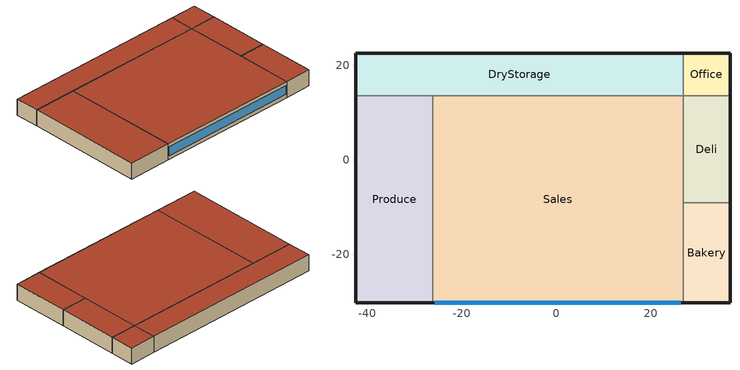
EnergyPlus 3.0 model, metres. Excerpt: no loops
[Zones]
Office
 floor ground (ext-slab): 36.79,22.55 36.79,13.58 26.89,13.58 26.89,22.55 z0
 wall outside (ext-Walls): 36.79,13.58 36.79,22.55 26.89,22.55 z0:6.1
 wall to DryStorage (int-Walls): 26.89,22.55 26.89,13.58 z0:6.1
 wall to Deli (int-Walls): 26.89,13.58 36.79,13.58 z0:6.1
 roof outside (Roofs): 26.89,22.55 26.89,13.58 36.79,13.58 36.79,22.55 z6.1
DryStorage
 floor ground (ext-slab): 26.89,22.55 26.89,13.58 -42.4,13.58 -42.4,22.55 z0
 wall outside (ext-walls): 26.89,22.55 -42.4,22.55 -42.4,13.58 z0:6.1
 wall to Produce (int-walls): -42.4,13.58 -26.17,13.58 z0:6.1
 wall to Sales (int-walls): -26.17,13.58 26.89,13.58 z0:6.1
 roof outside (roofs): -42.4,22.55 -42.4,13.58 26.89,13.58 26.89,22.55 z6.1
Deli
 floor ground (ext-slab): 36.79,13.58 36.79,-9.13 26.89,-9.13 26.89,13.58 z0
 wall outside (ext-walls): 36.79,-9.13 36.79,13.58 z0:6.1
 wall to Bakery (int-walls): 26.89,-9.13 36.79,-9.13 z0:6.1
 wall to Sales (int-walls): 26.89,13.58 26.89,-9.13 z0:6.1
 roof outside (roofs): 26.89,13.58 26.89,-9.13 36.79,-9.13 36.79,13.58 z6.1
Sales
 floor ground (ext-slab): 26.89,13.58 26.89,-30.24 -26.17,-30.24 -26.17,13.58 z0
 wall outside (ext-walls): -26.17,-30.24 26.89,-30.24 z0:6.1
 wall to Produce (int-walls): -26.17,13.58 -26.17,-30.24 z0:6.1
 wall to Bakery (int-walls): 26.89,-30.24 26.89,-9.13 z0:6.1
 window (window_south): -25.69,-30.24 26.41,-30.24 z1.37:4.73
 roof outside (roofs): -26.17,13.58 -26.17,-30.24 26.89,-30.24 26.89,13.58 z6.1
Produce
 floor ground (ext-slab): -26.17,13.58 -26.17,-30.24 -42.4,-30.24 -42.4,13.58 z0
 wall outside (ext-walls): -42.4,13.58 -42.4,-30.24 -26.17,-30.24 z0:6.1
 roof outside (roofs): -42.4,13.58 -42.4,-30.24 -26.17,-30.24 -26.17,13.58 z6.1
Bakery
 floor ground (ext-slab): 36.79,-9.13 36.79,-30.24 26.89,-30.24 26.89,-9.13 z0
 wall outside (ext-walls): 26.89,-30.24 36.79,-30.24 36.79,-9.13 z0:6.1
 roof outside (roofs): 26.89,-9.13 26.89,-30.24 36.79,-30.24 36.79,-9.13 z6.1
[Building]
Benchmark Supermarket New V 1.0_3.0: North Axis=0; Terrain=City; Loads Convergence Tolerance Value=0.04; Temperature Convergence Tolerance Value=0.2; Solar Distribution=FullInteriorAndExterior; Maximum Number of Warmup Days=25
[Site:Location]
HOUSTON_TX_USA TMY2-12960: Latitude {deg}=29.98; Longitude {deg}=-95.37; Time Zone {hr}=-6; Elevation {m}=33
[Site:GroundTemperature:BuildingSurface]
20.42, 20.44, 20.47, 20.52, 20.56, 20.61, 20.63, 20.64, 20.69, 20.7, 20.7, 20.7
[Site:WaterMainsTemperature]
Calculation Method=CORRELATION; Annual Average Outdoor Air Temperature {C}=19.99; Maximum Difference In Monthly Average Outdoor Air Temperatures {deltaC}=17.1
[SizingPeriod:DesignDay] Barometric Pressure {Pa}=100929; Rain Indicator=0; Snow Indicator=0; Day of Month=21; Daylight Saving Time Indicator=0; Humidity Indicating Type=WetBulb
Name | Maximum Dry-Bulb Temperature {C} | Daily Temperature Range {deltaC} | Humidity Indicating Conditions at Maximum Dry-Bulb | Wind Speed {m/s} | Wind Direction {deg} | Sky Clearness | Month | Day Type
HOUSTON Ann Htg 99.6% Condns DB | -2.4 | 0 | -2.4 | 2.7 | 0 | 0 | 1 | WinterDesignDay
HOUSTON Ann Clg .4% Condns DB=>MWB | 36.1 | 10.6 | 24.9 | 3.7 | 170 | 1 | 7 | SummerDesignDay
[WindowMaterial:Glazing] Optical Data Type=SpectralAverage; Thickness=0.003; Infrared Transmittance at Normal Incidence=0; Front Side Infrared Hemispherical Emissivity=0.999; Back Side Infrared Hemispherical Emissivity=0.999; Dirt Correction Factor for Solar and Visible Transmittance=1; Solar Diffusing=No
Name | Solar Transmittance at Normal Incidence | Front Side Solar Reflectance at Normal Incidence | Back Side Solar Reflectance at Normal Incidence | Visible Transmittance at Normal Incidence | Front Side Visible Reflectance at Normal Incidence | Back Side Visible Reflectance at Normal Incidence | Conductivity
Theoretical Glass [58] | 0.2374 | 0.7126 | 0.7126 | 0.2512 | 0.6988 | 0.6988 | 3.3687
Theoretical Glass [63] | 0.3461 | 0.6039 | 0.6039 | 0.4573 | 0.4927 | 0.4927 | 299.383
[Material]
Name | Roughness | Thickness | Conductivity | Density | Specific Heat | Thermal Absorptance | Solar Absorptance | Visible Absorptance | Thickness {m} | Conductivity {W/m-K} | Density {kg/m3} | Specific Heat {J/kg-K}
Roof Membrane | VeryRough | 0.0095 | 0.16 | 1121.29 | 1460 | 0.9 | 0.7 | 0.7
Roof Insulation | MediumRough | 0.125 | 0.049 | 265 | 836.8 | 0.9 | 0.7 | 0.7
Metal Decking | MediumSmooth | 0.0015 | 45.006 | 7680 | 418.4 | 0.9 | 0.7 | 0.3
GP01 1/2 GYPSUM | Smooth | 0.0127 | 0.16 | 800 | 1090 | 0.9 | 0.7 | 0.5
1IN Stucco | Smooth | 0.0253 | 0.6918 | 1858 | 837 | 0.9 | 0.92 | 0.92
8IN Concrete HW | MediumRough | 0.2033 | 1.7296 | 2243 | 837 | 0.9 | 0.65 | 0.65
1/2IN Gypsum; 1/2IN Gypsum Top; 1/2IN Gypsum Bottom | Smooth | 0.0127 | 0.16 | 784.9 | 830 | 0.9 | 0.92 | 0.92
MAT-CC05 8 HW CONCRETE | Rough | 0.2032 | 1.311 | 2240 | 836.8 | 0.9 | 0.7 | 0.7
Floor Insulation | MediumRough | 0.0302 | 0.045 | 265 | 836.8 | 0.9 | 0.7 | 0.7
AtticFloor Insulation | MediumRough | 0.2379 | 0.049 | 265 | 836.8 | 0.9 | 0.7 | 0.7
METAL Door Medium 18Ga_1; METAL Door Medium 18Ga_2 | Smooth | 0.0013 | 45.3149 | 7833.03 | 502.08 | 0.8 | 0.5 | 0.5
Std Wood 6inch | MediumSmooth |  |  |  |  | 0.9 | 0.7 | 0.7 | 0.15 | 0.12 | 540 | 1210
Std AC02 | MediumSmooth |  |  |  |  | 0.9 | 0.7 | 0.2 | 0.0127 | 0.057 | 288 | 1339
Std MAT-CC05 4  MW CONCRETE | Rough |  |  |  |  | 0.9 | 0.7 | 0.2 | 0.1 | 0.858 | 1968 | 836.8
Std PW05 | MediumSmooth |  |  |  |  | 0.9 | 0.78 | 0.78 | 0.0191 | 0.115 | 545 | 1213
Std Steel_Brown_Regular | Smooth |  |  |  |  | 0.9 | 0.92 | 0.92 | 0.0015 | 44.9696 | 7689 | 418
[Material:NoMass]
Name | Roughness | Thermal Resistance {(m2-K)/W} | Thermal Absorptance | Solar Absorptance | Visible Absorptance | Thermal Resistance {m2-K/W}
CP02 CARPET PAD | VeryRough | 0.2165 | 0.9 | 0.7 | 0.8
AIR | Smooth | 0.2515 | 0.8 | 0.5 | 0.5
AIR [1] | Smooth | 0.1214 | 0.8 | 0.5 | 0.5
Std CP02 CARPET PAD | VeryRough |  | 0.9 | 0.7 | 0.8 | 0.21648
MAT-AIR-WALL | Rough |  | 0.9 | 0.7 |  | 0.207949
Std Opaque Door panel_con; Std Opaque Door panel_semi | MediumRough |  | 0.9 | 0.7 | 0.7 | 0.12327
Std Overhead Door Panel | MediumRough |  | 0.9 | 0.7 | 0.7 | 0.255345
[Construction]
InteriorFurnishings: Std Wood 6inch
INT-FLOOR-UNDERSIDE: Std CP02 CARPET PAD, Std MAT-CC05 4  MW CONCRETE
INT-FLOOR-SLAB: Std MAT-CC05 4  MW CONCRETE
DropCeiling: Std AC02
Sloped_Metal_Roof: Std Steel_Brown_Regular, Std PW05
Gable_Wall: Std PW05
AIR-WALL: MAT-AIR-WALL
Std Swinging Door_con: Std Opaque Door panel_con
Std Swinging Door_semi: Std Opaque Door panel_semi
Std Overhead Door: Std Overhead Door Panel
window_south; window_east; window_north; window_west: Theoretical Glass [58]
window_SkylightConst: Theoretical Glass [63]
roofs: Roof Membrane, Roof Insulation, Metal Decking
int-walls: GP01 1/2 GYPSUM, GP01 1/2 GYPSUM
ext-walls: 1IN Stucco, 8IN Concrete HW, 1/2IN Gypsum
ext-slab: MAT-CC05 8 HW CONCRETE, CP02 CARPET PAD
exposed-floor: Floor Insulation, MAT-CC05 8 HW CONCRETE, CP02 CARPET PAD
attic-floor: 1/2IN Gypsum Top, AtticFloor Insulation, 1/2IN Gypsum Bottom
door: METAL Door Medium 18Ga_1, AIR, METAL Door Medium 18Ga_2
non-swinging-door: METAL Door Medium 18Ga_1, AIR [1], METAL Door Medium 18Ga_2
[ComponentCost:LineItem] Line Item Type=Construction
Name | Item | Cost per Area {$/m2} | Cost per Area
Interior Furnishings | InteriorFurnishings | 1
Interior Floor | INT-FLOOR-UNDERSIDE | 15
Interior Floor Slab | INT-FLOOR-SLAB | 35
Drop Ceiling | DropCeiling | 10
Sloped Metal Roof | Sloped_Metal_Roof | 1
Gable Wall | Gable_Wall | 1
Air Wall | AIR-WALL | 1
Swinging Door Conditioned | Std Swinging Door_con | 1
Swinging Door Semi-conditioned | Std Swinging Door_semi | 1
Overhead Door | Std Overhead Door | 1
south:window_south | window_south |  | 181.107
east:window_east | window_east |  | 181.107
north:window_north | window_north |  | 181.107
west:window_west | window_west |  | 181.107
SkylightConst:window_SkylightConst | window_SkylightConst |  | 205.748
roofs:roofs | roofs |  | 34.3904
int-walls:int-walls | int-walls |  | 1
ext-walls:ext-walls | ext-walls |  | 28.9309
ext-slab:ext-slab | ext-slab |  | 560.787
exposed-floor:exposed-floor | exposed-floor |  | 31.4246
attic-floor:attic-floor | attic-floor |  | 15.0182
door:door | door |  | 1
non-swinging-door:non-swinging-door | non-swinging-door |  | 1
[Zone] Type=1; Multiplier=1; Ceiling Height=6.096; Part of Total Floor Area=Yes
Name | Volume
Office | 541.72
DryStorage | 3792.03
Deli | 1370.24
Sales | 14176.6
Produce | 4337.61
Bakery | 1274.65
[InternalMass] Construction=InteriorFurnishings
Name | Zone | Surface Area
Office_InternalMass_1 | Office | 177.6835
DryStorage_InternalMass_1 | DryStorage | 1243.78
Deli_InternalMass_1 | Deli | 449.4372
Sales_InternalMass_1 | Sales | 4649.88
Produce_InternalMass_1 | Produce | 1422.73
Bakery_InternalMass_1 | Bakery | 418.0818
[ZoneInfiltration] Schedule=INFIL_HALF_ON_SCH; Design Volume Flow Rate Calculation Method=Flow/Zone; Constant Term Coefficient=1; Temperature Term Coefficient=0; Velocity Term Coefficient=0; Velocity Squared Term Coefficient=0
Name | Zone | Design Flow Rate {m3/s}
Office_Infiltration | Office | 0.0617
DryStorage_Infiltration | DryStorage | 0.3371
Deli_Infiltration | Deli | 0.1104
Sales_Infiltration | Sales | 0.7876
Produce_Infiltration | Produce | 0.3253
Bakery_Infiltration | Bakery | 0.1204
[People] Schedule=BLDG_OCC_SCH; Number of People Calculation Method=People; Fraction Radiant=0.3; User Specified Sensible Fraction=AUTOCALCULATE; Activity Level Schedule=ACTIVITY_SCH; Enable ASHRAE 55 Comfort Warnings=No; MRT Calculation=ZoneAveraged; Work Efficiency Schedule=WORK_EFF_SCH; Clothing Schedule=CLOTHING_SCH; Air Velocity Schedule=AIR_VELO_SCH; Thermal Comfort Report=FANGER
Name | Zone | Number of People
Office | Office | 4.7797
DryStorage | DryStorage | 22.3258
Deli | Deli | 19.3483
Sales | Sales | 200.1773
Produce | Produce | 61.2485
Bakery | Bakery | 17.9984
[Lights] Schedule=BLDG_LIGHT_SCH; Design Level Calculation Method=LightingLevel; Return Air Fraction=0; Fraction Radiant=0.7; Fraction Visible=0.2; Fraction Replaceable=1; Return Air Fraction is Calculated from Plenum Temperature=No
Name | Zone | Design Level {W}
Office_Lights | Office | 1051.89
DryStorage_Lights | DryStorage | 5354.47
Deli_Lights | Deli | 4110.1
Sales_Lights | Sales | 42523.1
Produce_Lights | Produce | 13010.9
Bakery_Lights | Bakery | 3823.36
[ElectricEquipment] Schedule=BLDG_EQUIP_SCH; Design Level Calculation Method=EquipmentLevel; Fraction Latent=0; Fraction Radiant=0.5; Fraction Lost=0
Name | Zone | Design Level {W}
Office_MiscPlug_Equip | Office | 716.9528
DryStorage_MiscPlug_Equip | DryStorage | 5018.65
Deli_MiscPlug_Equip | Deli | 12089.9
Sales_MiscPlug_Equip | Sales | 12508.2
Produce_MiscPlug_Equip | Produce | 3827.14
Bakery_MiscPlug_Equip | Bakery | 5623.2
[GasEquipment] Schedule=BLDG_EQUIP_SCH; Design Level Calculation Method=EquipmentLevel; Fraction Latent=0; Fraction Radiant=0.5; Fraction Lost=0
Name | Zone | Design Level {W}
Deli_MiscGas_Equip | Deli | 6044.93
Bakery_MiscGas_Equip | Bakery | 11246.4
[AvailabilityManager:NightCycle] Availability Schedule=Always_On; Fan Schedule=HVACOperationSchd; Control Type {CycleOnAny | CycleOnControlZone | CycleOnAnyZoneFansOnly}=CycleOnAny; Thermostat Tolerance {delta C}=1; Cycling Run Time {s}=1800
PSZ-AC:1 Availability Manager; PSZ-AC:2 Availability Manager; PSZ-AC:3 Availability Manager; PSZ-AC:4 Availability Manager; PSZ-AC:5 Availability Manager; PSZ-AC:6 Availability Manager
[Exterior:Lights]
Exterior Facade Lighting: Schedule=ALWAYS_ON; Design Level=4330.15; Control Option=AstronomicalClock
[UtilityCost:Tariff]
Name | Output Meter | Conversion Factor Choice | Season Schedule | Demand Window Length | Monthly Charge or Variable | Group
ReliantEnergy_PTB-LGS_LargeGeneral | Electricity:Facility | kWh | ReliantEnergySeasonSched | HalfHour | 2936.2 | Comm Elect
ReliantEnergy_PTB-MGS_MiscGeneral | Electricity:Facility | kWh | ReliantEnergySeasonSched | HalfHour | 18.82 | Comm Elect
TX_EIAMonthlyRateGas | Gas:Facility | MCF |  |  | 0 | Comm Gas
[UtilityCost:Charge:Simple]
Name | Charge Variable | Tariff | Source Variable | Season | Category Variable | Cost per Unit Value or Variable
 | SummerFuelEnergyCharge | ReliantEnergy_PTB-LGS_LargeGeneral | totalEnergy | Summer | EnergyCharges | 0.0823
 | WinterFuelEnergyCharge | ReliantEnergy_PTB-LGS_LargeGeneral | totalEnergy | Winter | EnergyCharges | 0.0485
 | TaxofEightPtTwoFivePercent | ReliantEnergy_PTB-LGS_LargeGeneral | SubTotal | Annual | Taxes | 0.0825
 | SummerFuelEnergyCharge | ReliantEnergy_PTB-MGS_MiscGeneral | totalEnergy | Summer | EnergyCharges | 0.0823
 | WinterFuelEnergyCharge | ReliantEnergy_PTB-MGS_MiscGeneral | totalEnergy | Winter | EnergyCharges | 0.0485
 | TaxofEightPtTwoFivePercent | ReliantEnergy_PTB-MGS_MiscGeneral | SubTotal | Annual | Taxes | 0.0825
 | MonthlyRateGasCharge | TX_EIAMonthlyRateGas | totalEnergy | Annual | EnergyCharges | TX_MonthlyGasRates
 | TaxofEightPtTwoFivePercent | TX_EIAMonthlyRateGas | SubTotal | Annual | Taxes | 0.0825
[UtilityCost:Charge:Block]
Name | Charge Variable | Tariff | Source Variable | Season | Category Variable | Block Size Multiplier Value or Variable | Block Size 1 Value or Variable | Block 1 Cost per Unit Value or Variable | Block Size 2 Value or Variable | Block 2 Cost per Unit Value or Variable | Block Size 3 Value or Variable | Block 3 Cost per Unit Value or Variable
 | SummerBaseEnergycharge | ReliantEnergy_PTB-LGS_LargeGeneral | TotalEnergy | Summer | EnergyCharges | TotalDemand | 295 | 0.0249 | remaining | 0.0048
 | AnnualDemandCharge | ReliantEnergy_PTB-LGS_LargeGeneral | TotalDemand | Annual | DemandCharges |  | 400 | 0 | remaining | 6.14
 | SummerBaseEnergycharge | ReliantEnergy_PTB-MGS_MiscGeneral | TotalEnergy | Summer | EnergyCharges | TotalDemand | 125 | 0.0521 | 170 | 0.0317 | remaining | 0.0055
 | SummerBaseEnergycharge | ReliantEnergy_PTB-MGS_MiscGeneral | TotalEnergy | Summer | EnergyCharges | TotalDemand | 125 | 0.0504 | 170 | 0.0317 | remaining | 0.0055
 | AnnualDemandCharge | ReliantEnergy_PTB-MGS_MiscGeneral | TotalDemand | Annual | DemandCharges | TotalDemand | 10 | 0 | remaining | 3.04
[UtilityCost:Qualify] Variable=TotalDemand; Threshold Value or Variable=400; Season=Annual; Threshold Test=Count
Name | Tariff | Qualify Type | Number of Months
MinDemand400kw | ReliantEnergy_PTB-LGS_LargeGeneral | Minimum | 12
MaxDemand400kw | ReliantEnergy_PTB-MGS_MiscGeneral | Maximum | 1
[UtilityCost:Variable]
TX_MonthlyGasRates: Tariff=TX_EIAMonthlyRateGas; January Value=7.87; February Value=7.73; March Value=7.41; April Value=7.86; May Value=8.05; June Value=8.75; July Value=8.21; August Value=8.34; September Value=8.04; October Value=7.65; November Value=8.24; December Value=7.99
[Schedule:Compact]
ALWAYS_ON: Through: 12/31, For: AllDays, Until: 24:00, 1
HVACOperationSchd: Through: 12/31, For: Weekdays SummerDesignDay, Until: 06:00, 0, Until: 22:00, 1, Until: 24:00, 0, For: Saturday WinterDesignDay, Until: 06:00, 0, Until: 22:00, 1, Until: 24:00, 0, For: Sunday Holidays AllOtherDays, Until: 06:00, 0, Until: 22:00, 1, Until: 24:00, 0
BLDG_LIGHT_SCH: Through: 12/31, For: Weekdays, Until: 06:00, 0.05, Until: 08:00, 0.2, Until: 09:00, 0.5, Until: 18:00, 0.9, Until: 20:00, 0.6, Until: 21:00, 0.5, Until: 22:00, 0.2, Until: 24:00, 0.05, For: Saturday, Until: 06:00, 0.05, Until: 08:00, 0.1, Until: 09:00, 0.3, Until: 10:00, 0.6, Until: 18:00, 0.9, Until: 19:00, 0.5, Until: 21:00, 0.3, Until: 22:00, 0.1, Until: 24:00, 0.05, For: SummerDesignDay, Until: 24:00, 1, For: WinterDesignDay, Until: 24:00, 0, For: Sunday Holidays AllOtherDays, Until: 06:00, 0.05, Until: 10:00, 0.1, Until: 12:00, 0.4, Until: 17:00, 0.6, Until: 18:00, 0.4, Until: 22:00, 0.2, Until: 24:00, 0.05
BLDG_OCC_SCH: Through: 12/31, For: Weekdays, Until: 06:00, 0, Until: 08:00, 0.1, Until: 09:00, 0.2, Until: 11:00, 0.5, Until: 15:00, 0.7, Until: 16:00, 0.8, Until: 17:00, 0.7, Until: 19:00, 0.5, Until: 22:00, 0.3, Until: 24:00, 0, For: SummerDesignDay, Until: 24:00, 1, For: Saturday, Until: 06:00, 0, Until: 08:00, 0.1, Until: 09:00, 0.2, Until: 10:00, 0.5, Until: 11:00, 0.6, Until: 17:00, 0.8, Until: 18:00, 0.6, Until: 21:00, 0.2, Until: 22:00, 0.1, Until: 24:00, 0, For: WinterDesignDay, Until: 24:00, 0, For: Sunday Holidays AllOtherDays, Until: 06:00, 0, Until: 10:00, 0.1, Until: 12:00, 0.2, Until: 17:00, 0.4, Until: 18:00, 0.2, Until: 22:00, 0.1, Until: 24:00, 0
BLDG_EQUIP_SCH: Through: 12/31, For: Weekdays, Until: 06:00, 0.2, Until: 08:00, 0.4, Until: 09:00, 0.7, Until: 18:00, 0.9, Until: 20:00, 0.8, Until: 21:00, 0.7, Until: 22:00, 0.4, Until: 24:00, 0.2, For: Saturday, Until: 06:00, 0.15, Until: 08:00, 0.3, Until: 09:00, 0.5, Until: 10:00, 0.8, Until: 18:00, 0.9, Until: 19:00, 0.7, Until: 21:00, 0.5, Until: 22:00, 0.3, Until: 24:00, 0.15, For: SummerDesignDay, Until: 24:00, 1, For: WinterDesignDay, Until: 24:00, 0, For: Sunday Holidays AllOtherDays, Until: 06:00, 0.15, Until: 10:00, 0.3, Until: 12:00, 0.6, Until: 17:00, 0.8, Until: 18:00, 0.6, Until: 22:00, 0.4, Until: 24:00, 0.15
ACTIVITY_SCH: Through: 12/31, For: AllDays, Until: 24:00, 120
WORK_EFF_SCH: Through: 12/31, For: AllDays, Until: 24:00, 0
AIR_VELO_SCH: Through: 12/31, For: AllDays, Until: 24:00, 0.2
CLOTHING_SCH: Through: 04/30, For: AllDays, Until: 24:00, 1, Through: 09/30, For: AllDays, Until: 24:00, 0.5, Through: 12/31, For: AllDays, Until: 24:00, 1
INFIL_HALF_ON_SCH: Through: 12/31, For: Weekdays SummerDesignDay, Until: 06:00, 1, Until: 22:00, 0.5, Until: 24:00, 1, For: Saturday, Until: 06:00, 1, Until: 22:00, 0.5, Until: 24:00, 1, For: WinterDesignDay, Until: 24:00, 1, For: Sunday Holidays AllOtherDays, Until: 08:00, 1, Until: 17:00, 0.5, Until: 24:00, 1
ReliantEnergySeasonSched: Through: 4/30, For: AllDays, Until: 24:00, 1, Through: 10/31, For: AllDays, Until: 24:00, 3, Through: 12/31, For: AllDays, Until: 24:00, 1
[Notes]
DOE Commercial Building Benchmark
Supermarket, new construction
ASHRAE Standards 90.1-2004 and 62-1999
Description:  Single story, six zone building.
Form:         Area = 1,766 m2 (19,007 ft2); Number of Stories = 1; Shape = rectangle, Aspect ratio = 1.0
Envelope:     Envelope thermal properties vary with climate according to ASHRAE Standard 90.1-2004.
Opaque constructions: mass walls; built up flat roof; slab-on-grade floor
Windows: window-to-wall ratio = 14%
Infiltration = 0.4 cfm/ft2 above grade wall area at 0.3 in wc (75 Pa) adjusted to 0.016 in wc (4 Pa).
50% of full value when ventilation system on.
HVAC:         PSZ-AC, gas furnace
Economizer per 90.1-2004
Int. gains:   W/m2 (W/ft2)   lights            elec plug          gas plug
Refrigeration   Case Length, Zone Breakdown [m]
Office  Bakery  Sales  Deli Produce
multideck meat cases    0       0     33.58   3     0
other multideck cases   0       0     49.25   0    30
reach-in cases          0       0     81.69   0     0
single-level open cases 0       0     39.01   0     0
meat walk in cooler     0       0     10.44   4.8   0
other walk in cooler    0     2.4     96.66   0     0
walk in freezer         0       0     38.1    0     0
Detached Shading:               None
Daylight:                       None
Natural Ventilation:            None
Zonal Equipment:                None
Air Primary Loops:              PSZ-AC
Plant Loops:                    SHWSys1
System Equipment Autosize:      No
Purchased Cooling:              None
Purchased Heating:              None
Coils:                          COIL:DX:COOLINGBYPASSFACTOREMPIRICAL; COIL:GAS:HEATING
Pumps:                          None
Boilers:                        None
Chillers:                       None
Reference citation for the Commercial Building Benchmarks:
Deru, M.; Griffith, B.; Long, N.; Benne, K.; Torcellini, P; Halverson, M.;
Winiarski,  D.; Liu, B.; Crawley, D. (2008). DOE Commercial Building Resarch
Benchmarks for Commercial Buildings. Washington, DC: U.S. Department of Energy,
Energy Efficiency and Renewable Energy, Office of Building Technologies.
Start SimMetaData
WeatherFileName=USA_TX_Houston-Intercontinental_TMY2.epw
CodeStandard=ASHRAE 90.1-2004
RoofConstruction=Insulation Entirely Above Deck
ExtWallConstruction=Mass
End SimMetaData
